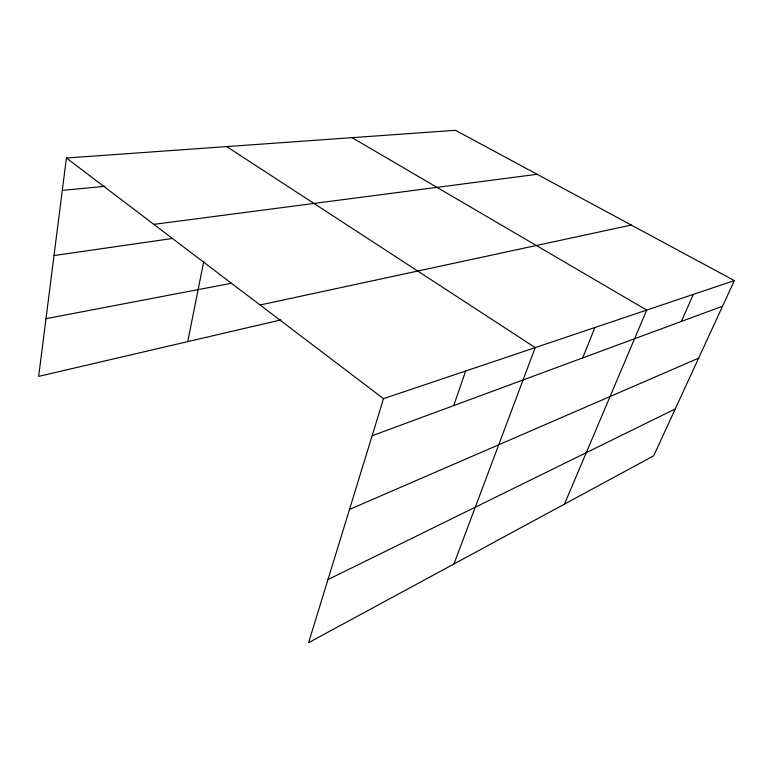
<?xml version="1.0" encoding="UTF-8"?>
<svg xmlns="http://www.w3.org/2000/svg" width="773" height="773" viewBox="0 0 773 773"><rect width="100%" height="100%" fill="white"/><g stroke="black" fill="none" stroke-linecap="round" stroke-linejoin="round"><path stroke-width="1.16" d="M734.35 280.599L383.505 398.665L308.582 642.701L653.678 455.809L734.35 280.599L455.471 130.299L66.41 158.011L38.65 376.374L281.043 319.877M187.733 341.627L203.772 261.371M453.732 405.593L465.646 371.021M453.954 563.971L535.225 347.608L226.711 146.59M582.716 357.909L594.92 327.52M564.474 504.112L646.701 310.089L352.044 137.662M681.332 321.452L693.333 294.397M327.955 579.595L675.254 408.946M349.493 509.446L698.637 358.15M372.113 435.759L722.552 306.214M260.086 304.997L631.299 225.059M45.984 318.679L231.166 283.314M54.013 255.563L172.398 238.471M153.837 224.363L537.109 174.292M62.294 190.4L105.118 186.303M66.41 158.011L383.505 398.665"/></g></svg>
